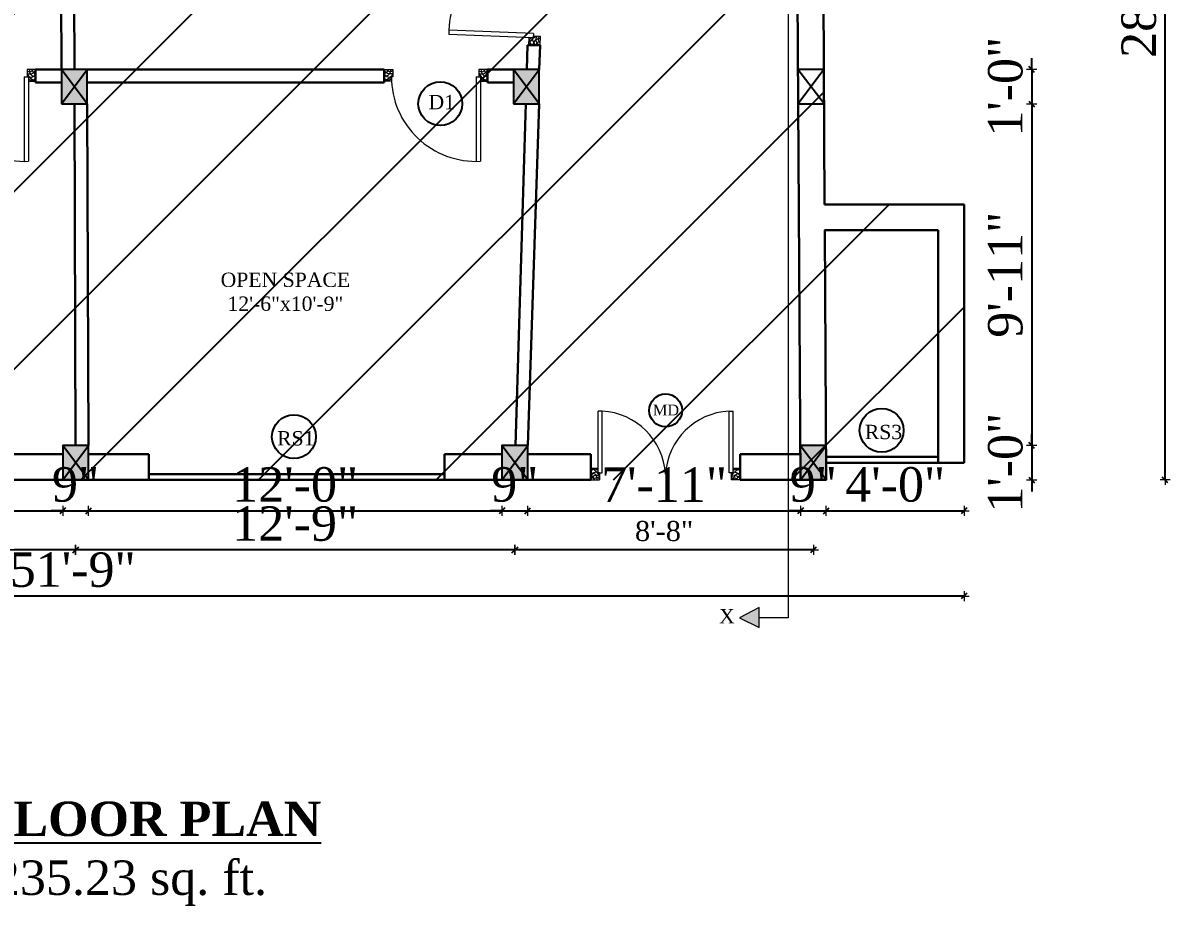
# Model space of a CAD drawing. Header units: inches. Extents: x 2 to 197762, y -33236 to 9.
# Drawn here: x 96734.8 to 97134.4, y -15951.8 to -15644.1 of the extents above; entities that cross this region are included whole.
import ezdxf

# ---------------------------------------------------------------- set-up
doc = ezdxf.new("R2010")
doc.units = ezdxf.units.IN
doc.header["$LTSCALE"] = 5
doc.header["$MEASUREMENT"] = 0
for name, color, linetype, lineweight in [('A-WALL', 7, 'Continuous', 9), ('Dimension', 7, 'Continuous', 18), ('DOOR', 62, 'Continuous', 0)]:
    doc.layers.add(name, color=color, linetype=linetype, lineweight=lineweight)
doc.layers.add('dim line', color=7, linetype='Continuous', lineweight=15, true_color=0xfab2b2)
doc.layers.add('TEXT', color=6, linetype='Continuous')
doc.layers.add('WALL', color=7, linetype='Continuous')
doc.styles.add('ordinary', font='times.ttf')
doc.dimstyles.new('Copy of 96', dxfattribs={"dimtxt": 7, "dimasz": 4, "dimexe": 0.5, "dimexo": 0.5, "dimgap": 3, "dimtad": 1, "dimdec": 1, "dimzin": 11, "dimdsep": 46, "dimlunit": 4, "dimtxsty": 'ordinary', "dimblk": 'OBLIQUE', "dimcen": 0.09, "dimse1": 1, "dimse2": 1, "dimclrt": 6, "dimazin": 0, "dimtfac": 1, "dimtdec": 1, "dimtix": 1, "dimtmove": 2, "dimatfit": 3, "dimldrblk": 'leader', "dimfxl": 0.5, "dimfxlon": 1, "dimtolj": 1, "dimtzin": 0, "dimarcsym": 0})

# ---------------------------------------------------------------- blocks, each defined once
blk = doc.blocks.new('C1a')
at = {"color": 1, "ltscale": 5}
for p, q in [((18657.75, 4625.76), (18648.75, 4625.76)), ((18648.75, 4625.76), (18648.82, 4613.76)), ((18657.82, 4613.76), (18657.75, 4625.76)), ((18648.82, 4613.76), (18657.82, 4613.76))]:
    blk.add_line(p, q, dxfattribs=at)
blk = doc.blocks.new('A$C27B36B59')
at = {"layer": 'DOOR'}
for p, q in [((0, 4), (0, 0)), ((2.5, 4), (0, 4)), ((2.5, 2.5), (2.5, 4)), ((0, 0), (3, 0)), ((3, 2.5), (2.5, 2.5)), ((3, 0), (3, 2.5))]:
    blk.add_line(p, q, dxfattribs=at)
for centre, radius, start, end in [((-1.4, -0.54), 4.75, 22.1411, 72.838), ((1.34, 2.09), 1.64, 45.138, 144.8948), ((2.21, 0.3), 2.49, 83.3149, 152.658), ((0.13, 0.37), 2.05, 349.4875, 93.6805), ((1.96, -0.47), 2.01, 58.7447, 166.495), ((-0.06, 0.32), 1.13, 343.542, 86.947), ((2.08, -0.4), 1.17, 38.2816, 160.1519)]:
    blk.add_arc(centre, radius, start, end, dxfattribs=at)
blk = doc.blocks.new('D2')
at = {"layer": 'DOOR'}
for p, q in [((74473.95, 24047.59), (74473.95, 24018.09)), ((74473.95, 24047.59), (74475.45, 24047.59)), ((74475.45, 24047.59), (74475.45, 24018.13))]:
    blk.add_line(p, q, dxfattribs=at)
blk.add_arc((74473.95, 24047.59), 29.5, 180, 272.9146, dxfattribs=at)
at = {"layer": 'DOOR', "xscale": -1, "rotation": 180}
blk.add_blockref('A$C27B36B59', (74441.95, 24050.09), dxfattribs=at)
at = {"layer": 'DOOR', "rotation": 180}
blk.add_blockref('A$C27B36B59', (74477.95, 24050.09), dxfattribs=at)
blk = doc.blocks.new('x-x')
at = {"ltscale": 5}
for points in [[(11364.03, -701.52), (11364.03, -694.51), (11357.15, -698.09)], [(11364.03, -1135.52), (11364.03, -1128.51), (11357.15, -1132.09)]]:
    blk.add_hatch(color=256, dxfattribs=at).paths.add_polyline_path(points)
for p, q in [((11364.03, -694.51), (11357.15, -698.09)), ((11364.03, -701.52), (11364.03, -694.51)), ((11357.15, -698.09), (11364.03, -701.52)), ((11374.13, -698.09), (11364.03, -698.09)), ((11374.13, -698.09), (11374.13, -1132.09)), ((11364.03, -1128.51), (11357.15, -1132.09)), ((11364.03, -1135.52), (11364.03, -1128.51)), ((11357.15, -1132.09), (11364.03, -1135.52)), ((11374.13, -1132.09), (11364.03, -1132.09))]:
    blk.add_line(p, q, dxfattribs=at)
at = {"layer": 'A-WALL', "color": 1, "ltscale": 5}
blk.add_line((11374.13, -1120.09), (11374.13, -1132.09), dxfattribs=at)
at = {"layer": 'TEXT', "style": 'ordinary'}
for p in [(11350.08, -700.97), (11350.08, -1134.1)]:
    blk.add_text('X', height=5, dxfattribs=at).set_placement(p)
blk = doc.blocks.new('oblique')
at = {"color": 0, "lineweight": -2}
blk.add_line((0.25, 0.25), (-0.25, -0.25), dxfattribs=at)
at = {"layer": 'dim line', "lineweight": 9}
for p, q in [((-0.4375, 0), (0.4375, 0)), ((0, 0.4375), (0, -0.4375))]:
    blk.add_line(p, q, dxfattribs=at)
blk = doc.blocks.new('*D659')
at = {"layer": 'A-WALL', "color": 0, "lineweight": -2, "ltscale": 50, "transparency": 16777216}
blk.add_line((97010.16, -15827.76), (96906.16, -15827.76), dxfattribs=at)
at = {"layer": 'Defpoints', "color": 0, "ltscale": 50, "transparency": 16777216}
for p in [(96906.16, -15803.35), (97010.16, -15803.35), (96906.16, -15827.76)]:
    blk.add_point(p, dxfattribs=at)
at = {"layer": 'A-WALL', "color": 0, "lineweight": -2, "ltscale": 50, "transparency": 16777216, "xscale": 4, "yscale": 4, "zscale": 4, "rotation": 180}
blk.add_blockref('oblique', (96906.16, -15827.76), dxfattribs=at)
at = {"layer": 'A-WALL', "color": 0, "lineweight": -2, "ltscale": 50, "transparency": 16777216, "xscale": 4, "yscale": 4, "zscale": 4}
blk.add_blockref('oblique', (97010.16, -15827.76), dxfattribs=at)
at = {"layer": 'A-WALL', "color": 6, "ltscale": 50, "transparency": 16777216, "insert": (96958.16, -15821.2), "char_height": 7, "attachment_point": 5, "style": 'ordinary'}
blk.add_mtext('\\A1;8\'-8"', dxfattribs=at)
blk = doc.blocks.new('_OBLIQUE')
at = {"color": 0, "linetype": 'ByBlock'}
blk.add_line((-0.5, -0.5), (0.5, 0.5), dxfattribs=at)
blk = doc.blocks.new('leader')
at = {"layer": 'Dimension'}
for p, q in [((0, -4.328), (0, 4.328)), ((-4.424, 0), (4.424, 0))]:
    blk.add_line(p, q, dxfattribs=at)
blk = doc.blocks.new('*D660')
at = {"layer": 'A-WALL', "color": 0, "lineweight": -2, "ltscale": 50, "transparency": 16777216}
blk.add_line((96906.16, -15827.76), (96753.16, -15827.76), dxfattribs=at)
at = {"layer": 'Defpoints', "color": 0, "ltscale": 50, "transparency": 16777216}
for p in [(96753.16, -15803.35), (96906.16, -15803.35), (96753.16, -15827.76)]:
    blk.add_point(p, dxfattribs=at)
at = {"layer": 'A-WALL', "color": 0, "lineweight": -2, "ltscale": 50, "transparency": 16777216, "xscale": 4, "yscale": 4, "zscale": 4, "rotation": 180}
blk.add_blockref('oblique', (96753.16, -15827.76), dxfattribs=at)
at = {"layer": 'A-WALL', "color": 0, "lineweight": -2, "ltscale": 50, "transparency": 16777216, "xscale": 4, "yscale": 4, "zscale": 4}
blk.add_blockref('oblique', (96906.16, -15827.76), dxfattribs=at)
at = {"layer": 'A-WALL', "color": 6, "ltscale": 50, "transparency": 16777216, "insert": (96829.66, -15818.64), "char_height": 12, "attachment_point": 5, "style": 'ordinary'}
blk.add_mtext('\\A1;12\'-9"', dxfattribs=at)
blk = doc.blocks.new('*D661')
at = {"layer": 'A-WALL', "color": 0, "lineweight": -2, "ltscale": 50, "transparency": 16777216}
blk.add_line((96753.16, -15827.76), (96603.16, -15827.76), dxfattribs=at)
at = {"layer": 'Defpoints', "color": 0, "ltscale": 50, "transparency": 16777216}
for p in [(96603.16, -15803.35), (96753.16, -15803.35), (96603.16, -15827.76)]:
    blk.add_point(p, dxfattribs=at)
at = {"layer": 'A-WALL', "color": 0, "lineweight": -2, "ltscale": 50, "transparency": 16777216, "xscale": 4, "yscale": 4, "zscale": 4, "rotation": 180}
blk.add_blockref('oblique', (96603.16, -15827.76), dxfattribs=at)
at = {"layer": 'A-WALL', "color": 0, "lineweight": -2, "ltscale": 50, "transparency": 16777216, "xscale": 4, "yscale": 4, "zscale": 4}
blk.add_blockref('oblique', (96753.16, -15827.76), dxfattribs=at)
at = {"layer": 'A-WALL', "color": 6, "ltscale": 50, "transparency": 16777216, "insert": (96678.16, -15818.66), "char_height": 12, "attachment_point": 5, "style": 'ordinary'}
blk.add_mtext('\\A1;12\'-6"', dxfattribs=at)
blk = doc.blocks.new('*D648')
at = {"layer": 'A-WALL', "color": 0, "lineweight": -2, "ltscale": 50, "transparency": 16777216}
blk.add_line((97062.66, -15843.81), (96441.66, -15843.81), dxfattribs=at)
at = {"layer": 'Defpoints', "color": 0, "ltscale": 50, "transparency": 16777216}
for p in [(97062.66, -15794.17), (96441.66, -15800.17), (96441.66, -15843.81)]:
    blk.add_point(p, dxfattribs=at)
at = {"layer": 'A-WALL', "color": 0, "lineweight": -2, "ltscale": 50, "transparency": 16777216, "xscale": 4, "yscale": 4, "zscale": 4, "rotation": 180}
blk.add_blockref('oblique', (96441.66, -15843.81), dxfattribs=at)
at = {"layer": 'A-WALL', "color": 0, "lineweight": -2, "ltscale": 50, "transparency": 16777216, "xscale": 4, "yscale": 4, "zscale": 4}
blk.add_blockref('oblique', (97062.66, -15843.81), dxfattribs=at)
at = {"layer": 'A-WALL', "color": 6, "ltscale": 50, "transparency": 16777216, "insert": (96752.16, -15834.69), "char_height": 12, "attachment_point": 5, "style": 'ordinary'}
blk.add_mtext('\\A1;51\'-9"', dxfattribs=at)
blk = doc.blocks.new('*D654')
at = {"layer": 'A-WALL', "color": 0, "lineweight": -2, "ltscale": 50, "transparency": 16777216}
blk.add_line((96607.66, -15814.11), (96748.66, -15814.11), dxfattribs=at)
at = {"layer": 'Defpoints', "color": 0, "ltscale": 50, "transparency": 16777216}
for p in [(96607.66, -15803.35), (96748.66, -15803.35), (96748.66, -15814.11)]:
    blk.add_point(p, dxfattribs=at)
at = {"layer": 'A-WALL', "color": 0, "lineweight": -2, "ltscale": 50, "transparency": 16777216, "xscale": 4, "yscale": 4, "zscale": 4, "rotation": 180}
blk.add_blockref('oblique', (96607.66, -15814.11), dxfattribs=at)
at = {"layer": 'A-WALL', "color": 0, "lineweight": -2, "ltscale": 50, "transparency": 16777216, "xscale": 4, "yscale": 4, "zscale": 4}
blk.add_blockref('oblique', (96748.66, -15814.11), dxfattribs=at)
at = {"layer": 'A-WALL', "color": 6, "ltscale": 50, "transparency": 16777216, "insert": (96678.16, -15804.99), "char_height": 12, "attachment_point": 5, "style": 'ordinary'}
blk.add_mtext('\\A1;11\'-9"', dxfattribs=at)
blk = doc.blocks.new('*D655')
at = {"layer": 'A-WALL', "color": 0, "lineweight": -2, "ltscale": 50, "transparency": 16777216}
for p, q in [((96748.66, -15814.11), (96744.66, -15814.11)), ((96748.66, -15814.11), (96757.66, -15814.11)), ((96757.66, -15814.11), (96761.66, -15814.11))]:
    blk.add_line(p, q, dxfattribs=at)
at = {"layer": 'Defpoints', "color": 0, "ltscale": 50, "transparency": 16777216}
for p in [(96748.66, -15803.35), (96757.66, -15803.35), (96757.66, -15814.11)]:
    blk.add_point(p, dxfattribs=at)
at = {"layer": 'A-WALL', "color": 0, "lineweight": -2, "ltscale": 50, "transparency": 16777216, "xscale": 4, "yscale": 4, "zscale": 4}
blk.add_blockref('oblique', (96748.66, -15814.11), dxfattribs=at)
at = {"layer": 'A-WALL', "color": 0, "lineweight": -2, "ltscale": 50, "transparency": 16777216, "xscale": 4, "yscale": 4, "zscale": 4, "rotation": 180}
blk.add_blockref('oblique', (96757.66, -15814.11), dxfattribs=at)
at = {"layer": 'A-WALL', "color": 6, "ltscale": 50, "transparency": 16777216, "insert": (96753.16, -15804.99), "char_height": 12, "attachment_point": 5, "style": 'ordinary'}
blk.add_mtext('\\A1;9"', dxfattribs=at)
blk = doc.blocks.new('*D656')
at = {"layer": 'A-WALL', "color": 0, "lineweight": -2, "ltscale": 50, "transparency": 16777216}
blk.add_line((96757.66, -15814.11), (96901.66, -15814.11), dxfattribs=at)
at = {"layer": 'Defpoints', "color": 0, "ltscale": 50, "transparency": 16777216}
for p in [(96757.66, -15803.35), (96901.66, -15803.35), (96901.66, -15814.11)]:
    blk.add_point(p, dxfattribs=at)
at = {"layer": 'A-WALL', "color": 0, "lineweight": -2, "ltscale": 50, "transparency": 16777216, "xscale": 4, "yscale": 4, "zscale": 4, "rotation": 180}
blk.add_blockref('oblique', (96757.66, -15814.11), dxfattribs=at)
at = {"layer": 'A-WALL', "color": 0, "lineweight": -2, "ltscale": 50, "transparency": 16777216, "xscale": 4, "yscale": 4, "zscale": 4}
blk.add_blockref('oblique', (96901.66, -15814.11), dxfattribs=at)
at = {"layer": 'A-WALL', "color": 6, "ltscale": 50, "transparency": 16777216, "insert": (96829.66, -15805.01), "char_height": 12, "attachment_point": 5, "style": 'ordinary'}
blk.add_mtext('\\A1;12\'-0"', dxfattribs=at)
blk = doc.blocks.new('*D657')
at = {"layer": 'A-WALL', "color": 0, "lineweight": -2, "ltscale": 50, "transparency": 16777216}
for p, q in [((96901.66, -15814.11), (96897.66, -15814.11)), ((96901.66, -15814.11), (96910.66, -15814.11)), ((96910.66, -15814.11), (96914.66, -15814.11))]:
    blk.add_line(p, q, dxfattribs=at)
at = {"layer": 'Defpoints', "color": 0, "ltscale": 50, "transparency": 16777216}
for p in [(96901.66, -15803.35), (96910.66, -15803.35), (96910.66, -15814.11)]:
    blk.add_point(p, dxfattribs=at)
at = {"layer": 'A-WALL', "color": 0, "lineweight": -2, "ltscale": 50, "transparency": 16777216, "xscale": 4, "yscale": 4, "zscale": 4}
blk.add_blockref('oblique', (96901.66, -15814.11), dxfattribs=at)
at = {"layer": 'A-WALL', "color": 0, "lineweight": -2, "ltscale": 50, "transparency": 16777216, "xscale": 4, "yscale": 4, "zscale": 4, "rotation": 180}
blk.add_blockref('oblique', (96910.66, -15814.11), dxfattribs=at)
at = {"layer": 'A-WALL', "color": 6, "ltscale": 50, "transparency": 16777216, "insert": (96906.16, -15804.99), "char_height": 12, "attachment_point": 5, "style": 'ordinary'}
blk.add_mtext('\\A1;9"', dxfattribs=at)
blk = doc.blocks.new('*D658')
at = {"layer": 'A-WALL', "color": 0, "lineweight": -2, "ltscale": 50, "transparency": 16777216}
blk.add_line((96910.66, -15814.11), (97005.66, -15814.11), dxfattribs=at)
at = {"layer": 'Defpoints', "color": 0, "ltscale": 50, "transparency": 16777216}
for p in [(96910.66, -15803.35), (97005.66, -15803.35), (97005.66, -15814.11)]:
    blk.add_point(p, dxfattribs=at)
at = {"layer": 'A-WALL', "color": 0, "lineweight": -2, "ltscale": 50, "transparency": 16777216, "xscale": 4, "yscale": 4, "zscale": 4, "rotation": 180}
blk.add_blockref('oblique', (96910.66, -15814.11), dxfattribs=at)
at = {"layer": 'A-WALL', "color": 0, "lineweight": -2, "ltscale": 50, "transparency": 16777216, "xscale": 4, "yscale": 4, "zscale": 4}
blk.add_blockref('oblique', (97005.66, -15814.11), dxfattribs=at)
at = {"layer": 'A-WALL', "color": 6, "ltscale": 50, "transparency": 16777216, "insert": (96958.16, -15804.99), "char_height": 12, "attachment_point": 5, "style": 'ordinary'}
blk.add_mtext('\\A1;7\'-11"', dxfattribs=at)
blk = doc.blocks.new('*D680')
at = {"layer": 'A-WALL', "color": 0, "lineweight": -2, "ltscale": 50, "transparency": 16777216}
for p, q in [((97005.66, -15814.11), (97001.66, -15814.11)), ((97005.66, -15814.11), (97014.66, -15814.11)), ((97014.66, -15814.11), (97018.66, -15814.11))]:
    blk.add_line(p, q, dxfattribs=at)
at = {"layer": 'Defpoints', "color": 0, "ltscale": 50, "transparency": 16777216}
for p in [(97005.66, -15803.35), (97014.66, -15803.35), (97014.66, -15814.11)]:
    blk.add_point(p, dxfattribs=at)
at = {"layer": 'A-WALL', "color": 0, "lineweight": -2, "ltscale": 50, "transparency": 16777216, "xscale": 4, "yscale": 4, "zscale": 4}
blk.add_blockref('oblique', (97005.66, -15814.11), dxfattribs=at)
at = {"layer": 'A-WALL', "color": 0, "lineweight": -2, "ltscale": 50, "transparency": 16777216, "xscale": 4, "yscale": 4, "zscale": 4, "rotation": 180}
blk.add_blockref('oblique', (97014.66, -15814.11), dxfattribs=at)
at = {"layer": 'A-WALL', "color": 6, "ltscale": 50, "transparency": 16777216, "insert": (97010.16, -15804.99), "char_height": 12, "attachment_point": 5, "style": 'ordinary'}
blk.add_mtext('\\A1;9"', dxfattribs=at)
blk = doc.blocks.new('*D681')
at = {"layer": 'A-WALL', "color": 0, "lineweight": -2, "ltscale": 50, "transparency": 16777216}
blk.add_line((97014.66, -15814.11), (97062.66, -15814.11), dxfattribs=at)
at = {"layer": 'Defpoints', "color": 0, "ltscale": 50, "transparency": 16777216}
for p in [(97062.66, -15797.35), (97014.66, -15803.35), (97062.66, -15814.11)]:
    blk.add_point(p, dxfattribs=at)
at = {"layer": 'A-WALL', "color": 0, "lineweight": -2, "ltscale": 50, "transparency": 16777216, "xscale": 4, "yscale": 4, "zscale": 4, "rotation": 180}
blk.add_blockref('oblique', (97014.66, -15814.11), dxfattribs=at)
at = {"layer": 'A-WALL', "color": 0, "lineweight": -2, "ltscale": 50, "transparency": 16777216, "xscale": 4, "yscale": 4, "zscale": 4}
blk.add_blockref('oblique', (97062.66, -15814.11), dxfattribs=at)
at = {"layer": 'A-WALL', "color": 6, "ltscale": 50, "transparency": 16777216, "insert": (97038.66, -15805.01), "char_height": 12, "attachment_point": 5, "style": 'ordinary'}
blk.add_mtext('\\A1;4\'-0"', dxfattribs=at)
blk = doc.blocks.new('*D683')
at = {"layer": 'A-WALL', "color": 0, "lineweight": -2, "ltscale": 50, "transparency": 16777216}
for p, q in [((97086.19, -15660.35), (97086.19, -15656.35)), ((97086.19, -15660.35), (97086.19, -15672.35)), ((97086.19, -15672.35), (97086.19, -15676.35))]:
    blk.add_line(p, q, dxfattribs=at)
at = {"layer": 'Defpoints', "color": 0, "ltscale": 50, "transparency": 16777216}
for p in [(97013.78, -15660.35), (97013.86, -15672.35), (97086.19, -15672.35)]:
    blk.add_point(p, dxfattribs=at)
at = {"layer": 'A-WALL', "color": 0, "lineweight": -2, "ltscale": 50, "transparency": 16777216, "xscale": 4, "yscale": 4, "zscale": 4}
for p, rotation in [((97086.19, -15660.35), 270), ((97086.19, -15672.35), 90)]:
    blk.add_blockref('oblique', p, dxfattribs=dict(at, rotation=rotation))
at = {"layer": 'A-WALL', "color": 6, "ltscale": 50, "transparency": 16777216, "insert": (97077.08, -15666.35), "char_height": 12, "attachment_point": 5, "rotation": 90, "style": 'ordinary'}
blk.add_mtext('\\A1;1\'-0"', dxfattribs=at)
blk = doc.blocks.new('*D684')
at = {"layer": 'A-WALL', "color": 0, "lineweight": -2, "ltscale": 50, "transparency": 16777216}
blk.add_line((97086.19, -15672.35), (97086.19, -15791.35), dxfattribs=at)
at = {"layer": 'Defpoints', "color": 0, "ltscale": 50, "transparency": 16777216}
for p in [(97013.86, -15672.35), (97014.59, -15791.35), (97086.19, -15791.35)]:
    blk.add_point(p, dxfattribs=at)
at = {"layer": 'A-WALL', "color": 0, "lineweight": -2, "ltscale": 50, "transparency": 16777216, "xscale": 4, "yscale": 4, "zscale": 4}
for p, rotation in [((97086.19, -15672.35), 90), ((97086.19, -15791.35), 270)]:
    blk.add_blockref('oblique', p, dxfattribs=dict(at, rotation=rotation))
at = {"layer": 'A-WALL', "color": 6, "ltscale": 50, "transparency": 16777216, "insert": (97077.06, -15731.85), "char_height": 12, "attachment_point": 5, "rotation": 90, "style": 'ordinary'}
blk.add_mtext('\\A1;9\'-11"', dxfattribs=at)
blk = doc.blocks.new('*D685')
at = {"layer": 'A-WALL', "color": 0, "lineweight": -2, "ltscale": 50, "transparency": 16777216}
for p, q in [((97086.19, -15791.35), (97086.19, -15787.35)), ((97086.19, -15791.35), (97086.19, -15803.35)), ((97086.19, -15803.35), (97086.19, -15807.35))]:
    blk.add_line(p, q, dxfattribs=at)
at = {"layer": 'Defpoints', "color": 0, "ltscale": 50, "transparency": 16777216}
for p in [(97014.59, -15791.35), (97014.66, -15803.35), (97086.19, -15803.35)]:
    blk.add_point(p, dxfattribs=at)
at = {"layer": 'A-WALL', "color": 0, "lineweight": -2, "ltscale": 50, "transparency": 16777216, "xscale": 4, "yscale": 4, "zscale": 4}
for p, rotation in [((97086.19, -15791.35), 270), ((97086.19, -15803.35), 90)]:
    blk.add_blockref('oblique', p, dxfattribs=dict(at, rotation=rotation))
at = {"layer": 'A-WALL', "color": 6, "ltscale": 50, "transparency": 16777216, "insert": (97077.08, -15797.35), "char_height": 12, "attachment_point": 5, "rotation": 90, "style": 'ordinary'}
blk.add_mtext('\\A1;1\'-0"', dxfattribs=at)
blk = doc.blocks.new('*D686')
at = {"layer": 'A-WALL', "color": 0, "lineweight": -2, "ltscale": 50, "transparency": 16777216}
blk.add_line((97132.65, -15803.35), (97132.65, -15465.35), dxfattribs=at)
at = {"layer": 'Defpoints', "color": 0, "ltscale": 50, "transparency": 16777216}
for p in [(97012.58, -15465.35), (97132.65, -15465.35), (97014.66, -15803.35)]:
    blk.add_point(p, dxfattribs=at)
at = {"layer": 'A-WALL', "color": 0, "lineweight": -2, "ltscale": 50, "transparency": 16777216, "xscale": 4, "yscale": 4, "zscale": 4}
for p, rotation in [((97132.65, -15465.35), 90), ((97132.65, -15803.35), 270)]:
    blk.add_blockref('oblique', p, dxfattribs=dict(at, rotation=rotation))
at = {"layer": 'A-WALL', "color": 6, "ltscale": 50, "transparency": 16777216, "insert": (97123.54, -15634.35), "char_height": 12, "attachment_point": 5, "rotation": 90, "style": 'ordinary'}
blk.add_mtext('\\A1;28\'-2"', dxfattribs=at)

msp = doc.modelspace()

# ---------------------------------------------------------------- hatches: boundary and pattern name
at = {"layer": 'WALL', "linetype": 'ByBlock', "ltscale": 5, "true_color": 0xf8991e}
h = msp.add_hatch(dxfattribs=at)
h.set_pattern_fill('ANSI31', color=30, scale=350)
h.set_pattern_definition([(45, (89997.36, -13218.298), (-30.93592, 30.93592), [])])
h.paths.add_polyline_path([(96441.66, -15803.35), (96633.58, -15465.35), (97012.58, -15465.35), (97014.07, -15707.35), (97062.66, -15707.35), (97062.66, -15797.35), (97014.66, -15797.35), (97014.66, -15803.35)])
h = msp.add_hatch(color=30, dxfattribs=at)
h.dxf.hatch_style = 1
h.paths.add_polyline_path([(96752.73, -15666.35), (96748.23, -15672.35), (96757.23, -15672.35)])
h.paths.add_polyline_path([(96757.23, -15672.35), (96757.23, -15660.35), (96752.73, -15666.35)])
h.paths.add_polyline_path([(96752.73, -15666.35), (96757.23, -15660.35), (96748.23, -15660.35)])
h.paths.add_polyline_path([(96748.23, -15660.35), (96748.23, -15672.35), (96752.73, -15666.35)])
h = msp.add_hatch(color=30, dxfattribs=at)
h.dxf.hatch_style = 1
h.paths.add_polyline_path([(96910.15, -15666.35), (96905.65, -15672.35), (96914.65, -15672.35)])
h.paths.add_polyline_path([(96914.65, -15672.35), (96914.65, -15660.35), (96910.15, -15666.35)])
h.paths.add_polyline_path([(96910.15, -15666.35), (96914.65, -15660.35), (96905.65, -15660.35)])
h.paths.add_polyline_path([(96905.65, -15660.35), (96905.65, -15672.35), (96910.15, -15666.35)])
h = msp.add_hatch(color=30, dxfattribs=at)
h.dxf.hatch_style = 1
h.paths.add_polyline_path([(96753.16, -15797.35), (96748.66, -15803.35), (96757.66, -15803.35)])
h.paths.add_polyline_path([(96757.66, -15803.35), (96757.66, -15791.35), (96753.16, -15797.35)])
h.paths.add_polyline_path([(96753.16, -15797.35), (96757.66, -15791.35), (96748.66, -15791.35)])
h.paths.add_polyline_path([(96748.66, -15791.35), (96748.66, -15803.35), (96753.16, -15797.35)])
h = msp.add_hatch(color=30, dxfattribs=at)
h.dxf.hatch_style = 1
h.paths.add_polyline_path([(96906.16, -15797.35), (96901.66, -15803.35), (96910.66, -15803.35)])
h.paths.add_polyline_path([(96910.66, -15803.35), (96910.66, -15791.35), (96906.16, -15797.35)])
h.paths.add_polyline_path([(96906.16, -15797.35), (96910.66, -15791.35), (96901.66, -15791.35)])
h.paths.add_polyline_path([(96901.66, -15791.35), (96901.66, -15803.35), (96906.16, -15797.35)])
h = msp.add_hatch(color=30, dxfattribs=at)
h.dxf.hatch_style = 1
h.paths.add_polyline_path([(97014.66, -15803.35), (97010.12, -15797.35), (97005.66, -15803.35)])
h.paths.add_polyline_path([(97014.66, -15803.35), (97014.59, -15791.35), (97010.12, -15797.35)])
h.paths.add_polyline_path([(97014.59, -15791.35), (97005.59, -15791.35), (97010.12, -15797.35)])
h.paths.add_polyline_path([(97010.12, -15797.35), (97005.59, -15791.35), (97005.66, -15803.35)])

# ---------------------------------------------------------------- linework, layer by layer
at = {"color": 1, "ltscale": 5}
for p, q in [((96748.23, -15672.35), (96757.23, -15660.35)), ((96757.23, -15672.35), (96748.23, -15660.35)), ((96905.65, -15672.35), (96914.65, -15660.35)), ((96914.65, -15672.35), (96905.65, -15660.35)), ((97013.86, -15672.35), (97004.78, -15660.35)), ((97013.78, -15660.35), (97004.85, -15672.35)), ((96748.66, -15803.35), (96757.66, -15791.35)), ((96757.66, -15803.35), (96748.66, -15791.35)), ((96901.66, -15803.35), (96910.66, -15791.35)), ((96910.66, -15803.35), (96901.66, -15791.35)), ((97014.66, -15803.35), (97005.59, -15791.35)), ((97005.66, -15803.35), (97014.59, -15791.35))]:
    msp.add_line(p, q, dxfattribs=at)
at = {"layer": 'A-WALL', "lineweight": 30}
for p, q in [((97005.66, -15803.35), (97003.58, -15465.35)), ((97014.07, -15707.35), (97012.58, -15465.35)), ((96748.23, -15660.35), (96748.01, -15607.35)), ((96752.73, -15660.33), (96752.51, -15607.33)), ((96910.59, -15651.85), (96910.33, -15660.35)), ((96910.59, -15651.85), (96914.96, -15651.85)), ((96914.96, -15651.85), (96914.65, -15660.35)), ((96739.23, -15660.35), (96739.23, -15664.85)), ((96748.23, -15660.35), (96739.23, -15660.35)), ((96757.21, -15660.35), (96860.65, -15660.35)), ((96860.65, -15660.35), (96860.65, -15664.85)), ((96896.65, -15660.35), (96905.65, -15660.35)), ((96896.65, -15660.35), (96896.65, -15664.85)), ((96748.23, -15664.85), (96739.23, -15664.85)), ((96757.21, -15664.85), (96860.65, -15664.85)), ((96896.65, -15664.85), (96905.65, -15664.85)), ((96753.14, -15791.35), (96752.75, -15672.35)), ((96757.66, -15791.35), (96757.23, -15672.35)), ((96909.96, -15672.35), (96906.34, -15791.35)), ((96914.65, -15672.35), (96910.66, -15791.35)), ((97062.66, -15707.35), (97014.07, -15707.35)), ((97062.66, -15797.35), (97062.66, -15707.35)), ((97053.66, -15716.35), (97014.07, -15716.35)), ((97014.66, -15803.35), (97014.13, -15716.35)), ((97053.66, -15797.35), (97053.66, -15716.35)), ((96727.66, -15794.35), (96748.66, -15794.35)), ((96757.66, -15794.35), (96778.66, -15794.35)), ((96778.66, -15803.35), (96778.66, -15794.35)), ((96881.66, -15794.35), (96901.66, -15794.35)), ((96881.66, -15803.35), (96881.66, -15794.35)), ((96910.66, -15794.35), (96932.66, -15794.35)), ((96932.66, -15803.35), (96932.66, -15794.35)), ((96984.66, -15794.35), (97005.61, -15794.41)), ((96984.66, -15803.35), (96984.66, -15794.35)), ((97014.66, -15795.35), (97053.66, -15795.35)), ((97014.66, -15797.35), (97062.66, -15797.35)), ((96727.66, -15803.35), (96778.66, -15803.35)), ((96778.66, -15801.35), (96881.66, -15801.35)), ((96778.66, -15803.35), (96881.66, -15803.35)), ((96881.66, -15803.35), (96932.66, -15803.35)), ((96984.66, -15803.35), (97014.66, -15803.35))]:
    msp.add_line(p, q, dxfattribs=at)
at = {"layer": 'DOOR', "ltscale": 0.5}
for p, q in [((96936.56, -15779.4), (96935.16, -15779.4)), ((96935.16, -15800.85), (96935.16, -15779.4)), ((96936.56, -15800.85), (96936.56, -15779.4)), ((96980.76, -15800.85), (96980.76, -15779.4)), ((96980.76, -15779.4), (96982.16, -15779.4)), ((96982.16, -15800.85), (96982.16, -15779.4)), ((96932.66, -15799.35), (96935.06, -15799.35)), ((96984.66, -15799.35), (96982.26, -15799.35)), ((96932.66, -15803.35), (96935.66, -15803.35)), ((96935.16, -15800.85), (96936.56, -15800.85)), ((96935.66, -15800.95), (96935.66, -15803.35)), ((96982.16, -15800.85), (96980.76, -15800.85)), ((96981.66, -15800.95), (96981.66, -15803.35))]:
    msp.add_line(p, q, dxfattribs=at)
for centre, start, end in [((96935.32, -15802.74), 3.4196, 86.9665), ((96982, -15802.74), 93.0335, 176.5804)]:
    msp.add_arc(centre, 23.38, start, end, dxfattribs=at)
at = {"layer": 'TEXT'}
for centre, radius in [((96880.17, -15672.27), 7.64), ((96958.69, -15779.14), 5.73), ((97033.91, -15786.08), 7.64), ((96829.19, -15788.28), 7.64)]:
    msp.add_circle(centre, radius, dxfattribs=at)
at = {"layer": 'WALL', "color": 2, "linetype": 'ByBlock', "ltscale": 5}
for points in [[(96748.23, -15672.35), (96757.23, -15672.35), (96757.23, -15660.35), (96748.23, -15660.35)], [(96905.65, -15672.35), (96914.65, -15672.35), (96914.65, -15660.35), (96905.65, -15660.35)], [(96748.66, -15803.35), (96757.66, -15803.35), (96757.66, -15791.35), (96748.66, -15791.35)], [(96901.66, -15803.35), (96910.66, -15803.35), (96910.66, -15791.35), (96901.66, -15791.35)], [(97005.59, -15791.35), (97005.66, -15803.35), (97014.66, -15803.35), (97014.59, -15791.35)]]:
    msp.add_lwpolyline(points, close=True, dxfattribs=at)

# ---------------------------------------------------------------- block references
at = {"layer": 'A-WALL', "color": 1}
msp.add_blockref('x-x', (85627.24, -14719.26), dxfattribs=at)
at = {"layer": 'DOOR'}
msp.add_blockref('A$C27B36B59', (96932.66, -15803.35), dxfattribs=at)
at = {"layer": 'DOOR', "xscale": -1}
msp.add_blockref('A$C27B36B59', (96984.66, -15803.35), dxfattribs=at)
at = {"layer": 'WALL', "color": 2, "linetype": 'ByBlock', "rotation": 267.8625062016944}
msp.add_blockref('D2', (75659.46, 59671.29), dxfattribs=at)
at = {"layer": 'WALL', "color": 2, "linetype": 'ByBlock'}
for p in [(22261.28, -39710.44), (22418.7, -39710.44)]:
    msp.add_blockref('D2', p, dxfattribs=at)
at = {"layer": 'WALL', "color": 2, "linetype": 'ByBlock', "ltscale": 5}
for p in [(78356.04, -20286.11), (78356.84, -20417.11)]:
    msp.add_blockref('C1a', p, dxfattribs=at)

# ---------------------------------------------------------------- texts
at = {"layer": 'TEXT', "style": 'ordinary'}
for s, height, rotation, p in [('D1', 5, 0.0004, (96876.08, -15674.19)), ('MD', 3.75, 359.9996, (96954.25, -15780.87)), ('RS1', 5, 0.0004, (96823.35, -15791.34)), ('RS3', 5, 0.0004, (97028.06, -15789.15))]:
    msp.add_text(s, height=height, rotation=rotation, dxfattribs=at).set_placement(p)
at = {"layer": 'TEXT', "insert": (96826.23, -15744.52), "char_height": 5, "attachment_point": 8, "rotation": 359.9996, "style": 'ordinary'}
msp.add_mtext_dynamic_manual_height_columns('OPEN SPACE\\P12\'-6"x10\'-9"', width=101.5687, gutter_width=1720.72, heights=[0], dxfattribs=at)
at = {"layer": 'TEXT', "char_height": 12, "width": 219.8151, "attachment_point": 8, "rotation": 359.9996, "style": 'ordinary'}
for s, insert in [('{\\fTimes New Roman|b1|i0|c0|p18;\\LGROUND FLOOR PLAN}', (96737.02, -15927.6)), ('AREA = 1235.23 sq. ft.', (96733.43, -15951.84))]:
    msp.add_mtext(s, dxfattribs=dict(at, insert=insert))

# ---------------------------------------------------------------- dimensions: what is measured, and where the dimension line sits
at = {"layer": 'A-WALL', "ltscale": 50}
for base, p1, p2, picture, middle in [((97132.65, -15465.35), (97014.66, -15803.35), (97012.58, -15465.35), '*D686', (97123.54, -15634.35)), ((97086.19, -15672.35), (97013.78, -15660.35), (97013.86, -15672.35), '*D683', (97077.08, -15666.35)), ((97086.19, -15791.35), (97013.86, -15672.35), (97014.59, -15791.35), '*D684', (97077.06, -15731.85)), ((97086.19, -15803.35), (97014.59, -15791.35), (97014.66, -15803.35), '*D685', (97077.08, -15797.35))]:
    dim = msp.add_linear_dim(base=base, p1=p1, p2=p2, angle=90, dimstyle='Copy of 96', override={"dimtxt": 12, "dimdec": 0, "dimblk": 'oblique', "dimtdec": 0, "dimarcsym": 1}, dxfattribs=at)
    dim.commit()
    dim.dimension.update_dxf_attribs({"geometry": picture, "text_midpoint": middle})
for base, p1, p2, picture, middle in [((96441.66, -15843.81), (97062.66, -15794.17), (96441.66, -15800.17), '*D648', (96752.16, -15834.69)), ((96748.66, -15814.11), (96607.66, -15803.35), (96748.66, -15803.35), '*D654', (96678.16, -15804.99)), ((96757.66, -15814.11), (96748.66, -15803.35), (96757.66, -15803.35), '*D655', (96753.16, -15804.99)), ((96901.66, -15814.11), (96757.66, -15803.35), (96901.66, -15803.35), '*D656', (96829.66, -15805.01)), ((96910.66, -15814.11), (96901.66, -15803.35), (96910.66, -15803.35), '*D657', (96906.16, -15804.99)), ((97005.66, -15814.11), (96910.66, -15803.35), (97005.66, -15803.35), '*D658', (96958.16, -15804.99)), ((97014.66, -15814.11), (97005.66, -15803.35), (97014.66, -15803.35), '*D680', (97010.16, -15804.99)), ((97062.66, -15814.11), (97014.66, -15803.35), (97062.66, -15797.35), '*D681', (97038.66, -15805.01)), ((96603.16, -15827.76), (96753.16, -15803.35), (96603.16, -15803.35), '*D661', (96678.16, -15818.66)), ((96753.16, -15827.76), (96906.16, -15803.35), (96753.16, -15803.35), '*D660', (96829.66, -15818.64))]:
    dim = msp.add_linear_dim(base=base, p1=p1, p2=p2, dimstyle='Copy of 96', override={"dimtxt": 12, "dimdec": 0, "dimblk": 'oblique', "dimtdec": 0, "dimarcsym": 1}, dxfattribs=at)
    dim.commit()
    dim.dimension.update_dxf_attribs({"geometry": picture, "text_midpoint": middle})
dim = msp.add_aligned_dim(p1=(97010.16, -15803.35), p2=(96906.16, -15803.35), distance=24.41, dimstyle='Copy of 96', override={"dimdec": 0, "dimblk": 'oblique', "dimtdec": 0, "dimarcsym": 1}, dxfattribs=at)
dim.commit()
dim.dimension.update_dxf_attribs({"geometry": '*D659', "text_midpoint": (96958.16, -15821.2)})

doc.saveas('drawing.dxf')
